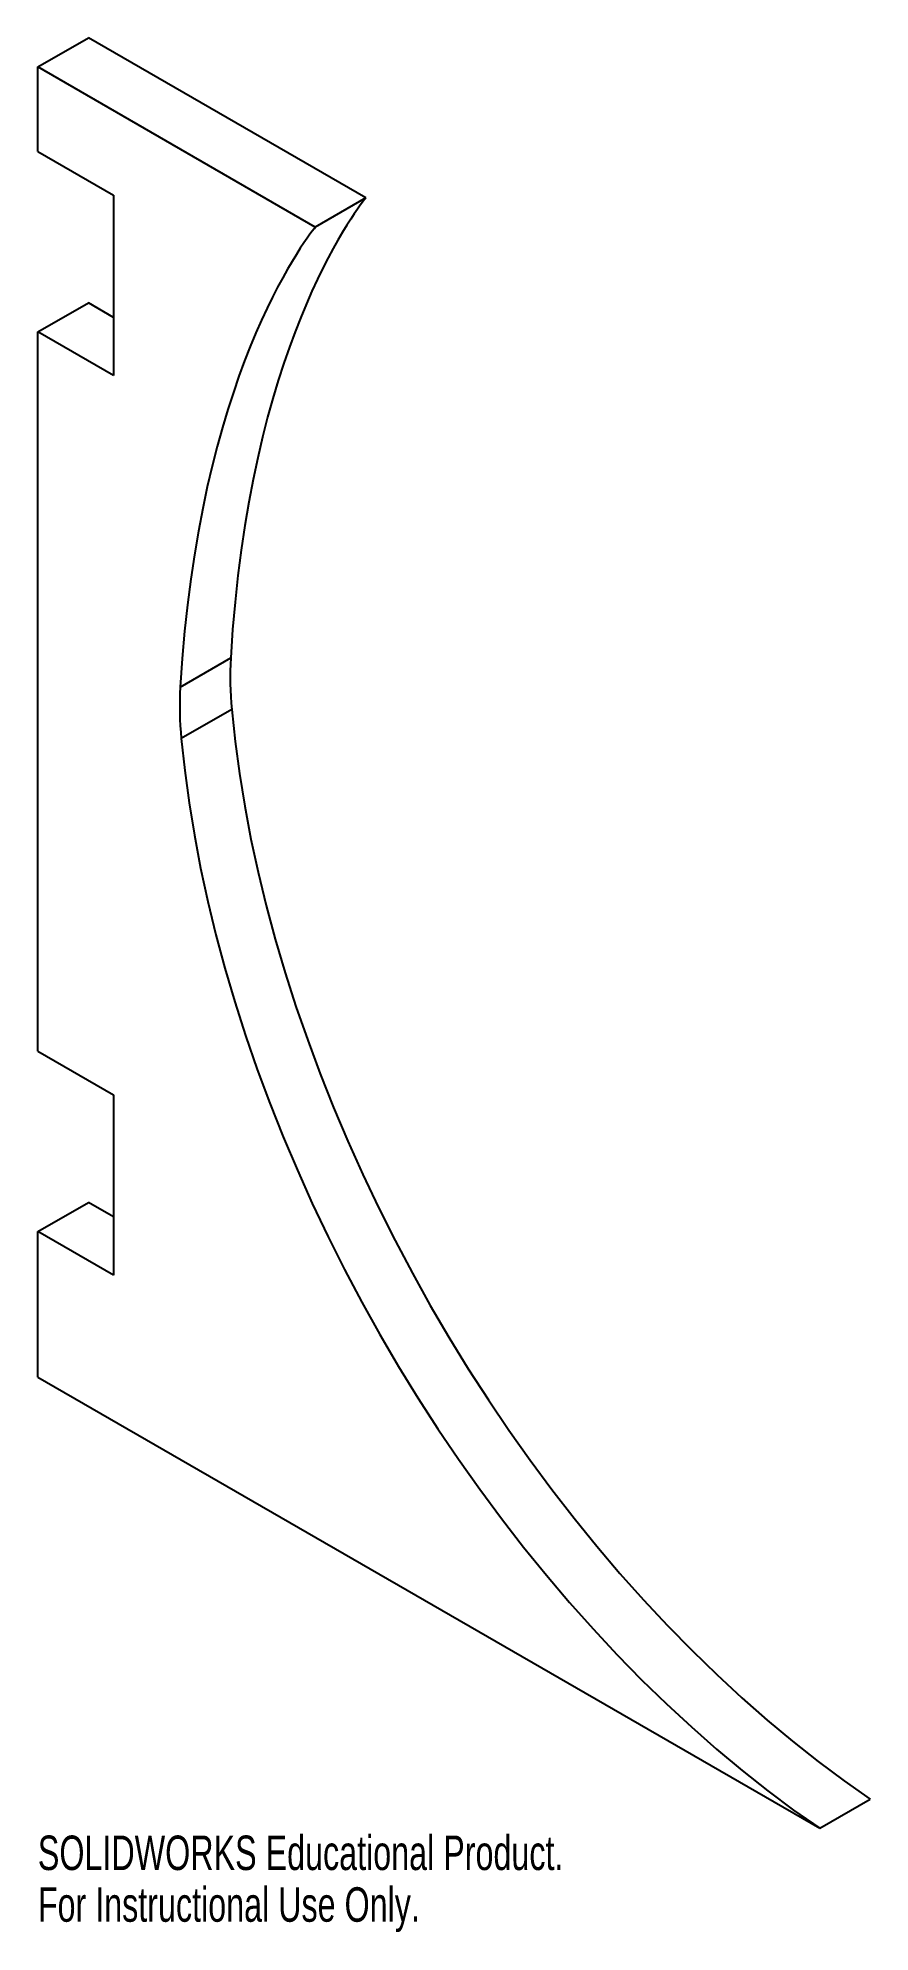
# Paper-space layout '_Isometric' of a CAD drawing. Header units: millimetres. Extents: x -67 to 49, y -139 to 127.
import ezdxf

# ---------------------------------------------------------------- set-up
doc = ezdxf.new("R2010")
doc.units = ezdxf.units.MM
doc.styles.add('SLDTEXTSTYLE0', font='TXT', dxfattribs={"width": 0.7})

psp = doc.layouts.new('_Isometric')

# ---------------------------------------------------------------- linework, layer by layer
at = {"color": 7, "linetype": 'Continuous', "lineweight": 25}
for p, q in [((-67.18, 122.48), (-60.1, 126.56)), ((-21.21, 104.11), (-60.1, 126.56)), ((-67.18, 110.64), (-67.18, 122.48)), ((-28.28, 100.02), (-67.18, 122.48)), ((-67.18, 110.64), (-56.57, 104.51)), ((-56.57, 104.51), (-56.57, 79.2)), ((-21.21, 104.11), (-28.28, 100.02)), ((-67.18, 85.32), (-60.1, 89.41)), ((-56.57, 87.36), (-60.1, 89.41)), ((-67.18, -15.52), (-67.18, 85.32)), ((-56.57, 79.2), (-67.18, 85.32)), ((-47.21, 35.52), (-40.14, 39.6)), ((-40, 32.37), (-47.07, 28.29)), ((-67.18, -15.52), (-56.57, -21.64)), ((-56.57, -21.64), (-56.57, -46.96)), ((-67.18, -40.83), (-60.1, -36.75)), ((-56.57, -38.79), (-60.1, -36.75)), ((-67.18, -61.25), (-67.18, -40.83)), ((-56.57, -46.96), (-67.18, -40.83)), ((-67.18, -61.25), (42.43, -124.52)), ((42.43, -124.52), (49.5, -120.44))]:
    psp.add_line(p, q, dxfattribs=at)
at = {"color": 7, "linetype": 'Continuous', "lineweight": 25, "flags": 128}
for points in [[(-40, 32.37), (-39.52, 27.9), (-38.91, 23.38), (-38.17, 18.81), (-37.3, 14.2), (-36.29, 9.55), (-35.16, 4.87), (-33.89, 0.17), (-32.5, -4.55), (-30.99, -9.28), (-29.35, -14.01), (-27.6, -18.73), (-25.72, -23.45), (-23.73, -28.15), (-21.63, -32.83), (-19.42, -37.48), (-17.1, -42.1), (-14.68, -46.67), (-12.16, -51.19), (-9.54, -55.66), (-6.83, -60.08), (-4.02, -64.42), (-1.14, -68.69), (1.83, -72.89), (4.87, -77), (7.99, -81.02), (11.18, -84.94), (14.43, -88.77), (17.75, -92.49), (21.11, -96.1), (24.53, -99.59), (28, -102.97), (31.51, -106.22), (35.05, -109.34), (38.63, -112.32), (42.23, -115.17), (45.86, -117.87), (49.5, -120.44)], [(-47.07, 28.29), (-46.59, 23.82), (-45.98, 19.3), (-45.24, 14.73), (-44.37, 10.11), (-43.36, 5.47), (-42.23, 0.79), (-40.96, -3.91), (-39.57, -8.63), (-38.06, -13.36), (-36.42, -18.09), (-34.67, -22.81), (-32.79, -27.53), (-30.8, -32.23), (-28.7, -36.91), (-26.49, -41.56), (-24.17, -46.18), (-21.75, -50.75), (-19.23, -55.28), (-16.61, -59.75), (-13.9, -64.16), (-11.1, -68.5), (-8.21, -72.77), (-5.24, -76.97), (-2.2, -81.08), (0.92, -85.1), (4.11, -89.03), (7.36, -92.85), (10.68, -96.57), (14.04, -100.18), (17.46, -103.68), (20.93, -107.05), (24.44, -110.3), (27.98, -113.42), (31.56, -116.4), (35.16, -119.25), (38.78, -121.96), (42.43, -124.52)]]:
    psp.add_lwpolyline(points, dxfattribs=at)
at = {"color": 7, "linetype": 'Continuous', "lineweight": 25}
for centre in [(8.58, 36.98), (1.5, 32.9)]:
    psp.add_arc(centre, 48.79, 176.92, 185.4151, dxfattribs=at)
for points in [[(-21.21, 104.11), (-22.75, 102.17), (-37.67, 82.9), (-40.14, 39.6)], [(-28.28, 100.02), (-29.82, 98.09), (-44.74, 78.82), (-47.21, 35.52)]]:
    psp.add_open_spline(points, degree=3, dxfattribs=at)

# ---------------------------------------------------------------- texts
at = {"color": 7, "linetype": 'Continuous', "char_height": 4.8336, "attachment_point": 1, "style": 'SLDTEXTSTYLE0'}
for s, insert in [('SOLIDWORKS Educational Product.', (-67.18, -125.54)), ('For Instructional Use Only.', (-67.18, -132.79))]:
    psp.add_mtext(s, dxfattribs=dict(at, insert=insert))

doc.saveas('drawing.dxf')
